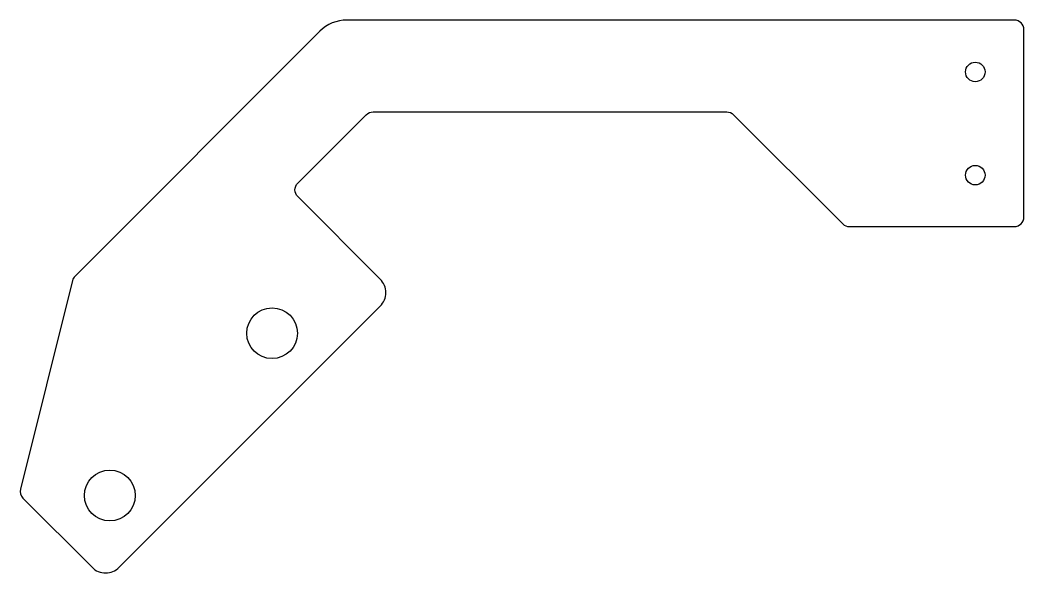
# Model space of a CAD drawing. Header units: inches. Extents: x -2.14 to 4.43, y -3.61 to 0.
import ezdxf

# ---------------------------------------------------------------- set-up
doc = ezdxf.new("R2010")
doc.units = ezdxf.units.IN
doc.header["$MEASUREMENT"] = 0

msp = doc.modelspace()

# ---------------------------------------------------------------- linework, layer by layer
msp.add_lwpolyline([(4.4254, -0.0625, 0.414214), (4.3629, 0), (0, 0, 0.198912), (-0.1768, -0.0732), (-1.7769, -1.6734, 0.135933), (-1.7934, -1.7024), (-2.1341, -3.0655, 0.263447), (-2.1177, -3.1248), (-1.6654, -3.5771, 0.414214), (-1.4886, -3.5771), (0.2183, -1.8702, 0.414214), (0.2183, -1.6934), (-0.3209, -1.1542, -0.414214), (-0.3209, -1.0658), (0.1267, -0.6183, -0.198912), (0.1709, -0.6), (2.4831, -0.6, -0.198912), (2.5273, -0.6183), (3.2407, -1.3317, 0.198912), (3.2849, -1.35), (4.3629, -1.35, 0.414214), (4.4254, -1.2875)], format="xyb", close=True)
for centre, radius in [((4.1074, -0.3389), 0.0638), ((4.1074, -1.0139), 0.0638), ((-0.4888, -2.0469), 0.166), ((-1.5495, -3.1076), 0.166)]:
    msp.add_circle(centre, radius)

doc.saveas('drawing.dxf')
